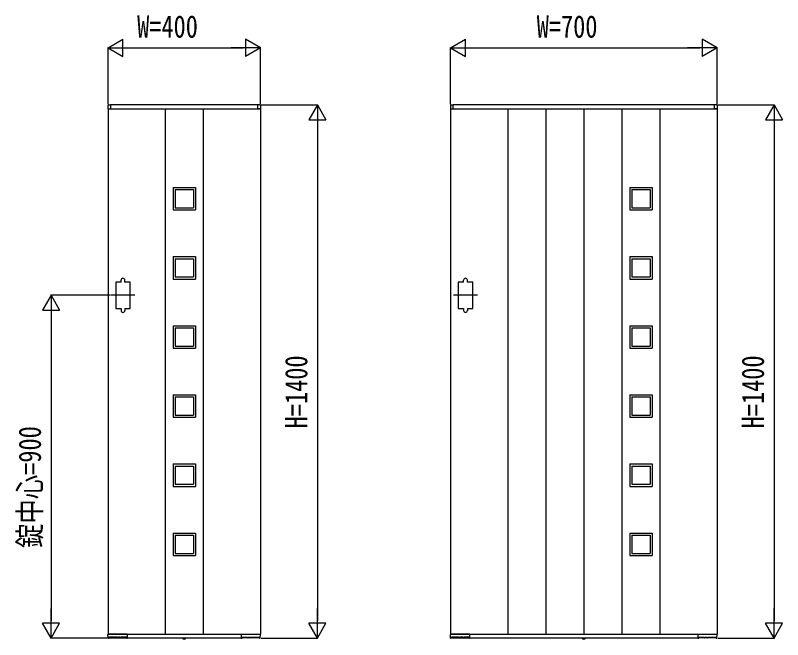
# Model space of a CAD drawing. Units: millimetres, scale not verified. Extents: x -8410 to 8410, y -5940 to 5940.
# Drawn here: x -1554 to 463, y -254 to 1385 of the extents above; entities that cross this region are included whole.
import ezdxf
from ezdxf.enums import TextEntityAlignment as Align

# ---------------------------------------------------------------- set-up
doc = ezdxf.new("R2010")
doc.units = ezdxf.units.MM
doc.header["$LTSCALE"] = 30
doc.layers.add('0-2_YKK_A1', color=4, linetype='Continuous')
doc.layers.add('0-3_YKK_D', color=6, linetype='Continuous')
doc.styles.add('ＭＳ ゴシック', font='')
doc.styles.get('ＭＳ ゴシック').set_extended_font_data('MS Gothic')

msp = doc.modelspace()

# ---------------------------------------------------------------- linework, layer by layer
at = {"layer": '0-2_YKK_A1'}
for p, q in [((-1309.05, 1150.13), (-1303.49, 1150.47)), ((-916.96, 1150), (-1302.96, 1150)), ((-1302.96, 1140), (-1302.96, 1150)), ((-1302.96, 1140.3), (-1302.96, 1149.97)), ((-916.96, 1140), (-916.96, 1150)), ((-916.96, 1140.3), (-916.96, 1149.97)), ((-910.87, 1150.13), (-916.43, 1150.47)), ((-409.05, 1150.13), (-403.49, 1150.47)), ((283.04, 1150), (-402.96, 1150)), ((-402.96, 1140), (-402.96, 1150)), ((-402.96, 1140.3), (-402.96, 1149.97)), ((283.04, 1140), (283.04, 1150)), ((283.04, 1140.3), (283.04, 1149.97)), ((289.13, 1150.13), (283.57, 1150.47)), ((-1310.46, 1148.63), (-1310.46, 1140.5)), ((-1309.96, 1140), (-1309.96, -240)), ((-1309.96, 1140), (-909.96, 1140)), ((-1309.96, 1140), (-1303.26, 1140)), ((-1303.26, 1140), (-1303.26, 1140)), ((-1159.96, 1140), (-1159.96, -240)), ((-1059.96, 1140), (-1059.96, -240)), ((-909.96, 1140), (-916.66, 1140)), ((-916.66, 1140), (-916.66, 1140)), ((-909.96, 1140), (-909.96, -240)), ((-909.46, 1148.63), (-909.46, 1140.5)), ((-410.46, 1148.63), (-410.46, 1140.5)), ((-409.96, 1140), (-409.96, -240)), ((-409.96, 1140), (290.04, 1140)), ((-409.96, 1140), (-403.26, 1140)), ((-403.26, 1140), (-403.26, 1140)), ((-259.96, 1140), (-259.96, -240)), ((-159.96, 1140), (-159.96, -240)), ((-59.96, 1140), (-59.96, -240)), ((40.04, 1140), (40.04, -240)), ((140.04, 1140), (140.04, -240)), ((290.04, 1140), (283.34, 1140)), ((283.34, 1140), (283.34, 1140)), ((290.04, 1140), (290.04, -240)), ((290.54, 1148.63), (290.54, 1140.5)), ((-1139.46, 933.25), (-1139.46, 874.25)), ((-1139.46, 933.25), (-1080.46, 933.25)), ((-1133.96, 927.75), (-1133.96, 879.75)), ((-1133.96, 927.75), (-1085.96, 927.75)), ((-1085.96, 927.75), (-1085.96, 879.75)), ((-1080.46, 933.25), (-1080.46, 874.25)), ((60.54, 933.25), (60.54, 874.25)), ((60.54, 933.25), (119.54, 933.25)), ((66.04, 927.75), (66.04, 879.75)), ((66.04, 927.75), (114.04, 927.75)), ((114.04, 927.75), (114.04, 879.75)), ((119.54, 933.25), (119.54, 874.25)), ((-1139.46, 874.25), (-1080.46, 874.25)), ((-1133.96, 879.75), (-1085.96, 879.75)), ((60.54, 874.25), (119.54, 874.25)), ((66.04, 879.75), (114.04, 879.75)), ((-1139.46, 751.75), (-1139.46, 692.75)), ((-1139.46, 751.75), (-1080.46, 751.75)), ((-1133.96, 746.25), (-1133.96, 698.25)), ((-1133.96, 746.25), (-1085.96, 746.25)), ((-1085.96, 746.25), (-1085.96, 698.25)), ((-1080.46, 751.75), (-1080.46, 692.75)), ((60.54, 751.75), (60.54, 692.75)), ((60.54, 751.75), (119.54, 751.75)), ((66.04, 746.25), (66.04, 698.25)), ((66.04, 746.25), (114.04, 746.25)), ((114.04, 746.25), (114.04, 698.25)), ((119.54, 751.75), (119.54, 692.75)), ((-1275.96, 685), (-1275.96, 690)), ((-1265.96, 685), (-1265.96, 690)), ((-1139.46, 692.75), (-1080.46, 692.75)), ((-1133.96, 698.25), (-1085.96, 698.25)), ((-375.96, 685), (-375.96, 690)), ((-365.96, 685), (-365.96, 690)), ((60.54, 692.75), (119.54, 692.75)), ((66.04, 698.25), (114.04, 698.25)), ((-1239.46, 650), (-1302.46, 650)), ((-339.46, 650), (-402.46, 650)), ((-1275.96, 615), (-1275.96, 610)), ((-1265.96, 615), (-1265.96, 610)), ((-375.96, 615), (-375.96, 610)), ((-365.96, 615), (-365.96, 610)), ((-1139.46, 570.25), (-1139.46, 511.25)), ((-1139.46, 570.25), (-1080.46, 570.25)), ((-1133.96, 564.75), (-1133.96, 516.75)), ((-1133.96, 564.75), (-1085.96, 564.75)), ((-1085.96, 564.75), (-1085.96, 516.75)), ((-1080.46, 570.25), (-1080.46, 511.25)), ((60.54, 570.25), (60.54, 511.25)), ((60.54, 570.25), (119.54, 570.25)), ((66.04, 564.75), (66.04, 516.75)), ((66.04, 564.75), (114.04, 564.75)), ((114.04, 564.75), (114.04, 516.75)), ((119.54, 570.25), (119.54, 511.25)), ((-1139.46, 511.25), (-1080.46, 511.25)), ((-1133.96, 516.75), (-1085.96, 516.75)), ((60.54, 511.25), (119.54, 511.25)), ((66.04, 516.75), (114.04, 516.75)), ((-1139.46, 388.75), (-1139.46, 329.75)), ((-1139.46, 388.75), (-1080.46, 388.75)), ((-1133.96, 383.25), (-1133.96, 335.25)), ((-1133.96, 383.25), (-1085.96, 383.25)), ((-1085.96, 383.25), (-1085.96, 335.25)), ((-1080.46, 388.75), (-1080.46, 329.75)), ((60.54, 388.75), (60.54, 329.75)), ((60.54, 388.75), (119.54, 388.75)), ((66.04, 383.25), (66.04, 335.25)), ((66.04, 383.25), (114.04, 383.25)), ((114.04, 383.25), (114.04, 335.25)), ((119.54, 388.75), (119.54, 329.75)), ((-1139.46, 329.75), (-1080.46, 329.75)), ((-1133.96, 335.25), (-1085.96, 335.25)), ((60.54, 329.75), (119.54, 329.75)), ((66.04, 335.25), (114.04, 335.25)), ((-1139.46, 207.25), (-1139.46, 148.25)), ((-1139.46, 207.25), (-1080.46, 207.25)), ((-1133.96, 201.75), (-1133.96, 153.75)), ((-1133.96, 201.75), (-1085.96, 201.75)), ((-1085.96, 201.75), (-1085.96, 153.75)), ((-1080.46, 207.25), (-1080.46, 148.25)), ((60.54, 207.25), (60.54, 148.25)), ((60.54, 207.25), (119.54, 207.25)), ((66.04, 201.75), (66.04, 153.75)), ((66.04, 201.75), (114.04, 201.75)), ((114.04, 201.75), (114.04, 153.75)), ((119.54, 207.25), (119.54, 148.25)), ((-1139.46, 148.25), (-1080.46, 148.25)), ((-1133.96, 153.75), (-1085.96, 153.75)), ((60.54, 148.25), (119.54, 148.25)), ((66.04, 153.75), (114.04, 153.75)), ((-1139.46, 25.75), (-1139.46, -33.25)), ((-1139.46, 25.75), (-1080.46, 25.75)), ((-1133.96, 20.25), (-1133.96, -27.75)), ((-1133.96, 20.25), (-1085.96, 20.25)), ((-1085.96, 20.25), (-1085.96, -27.75)), ((-1080.46, 25.75), (-1080.46, -33.25)), ((60.54, 25.75), (60.54, -33.25)), ((60.54, 25.75), (119.54, 25.75)), ((66.04, 20.25), (66.04, -27.75)), ((66.04, 20.25), (114.04, 20.25)), ((114.04, 20.25), (114.04, -27.75)), ((119.54, 25.75), (119.54, -33.25)), ((-1139.46, -33.25), (-1080.46, -33.25)), ((-1133.96, -27.75), (-1085.96, -27.75)), ((60.54, -33.25), (119.54, -33.25)), ((66.04, -27.75), (114.04, -27.75)), ((-1309.85, -250.03), (-1310.43, -240.53)), ((-1309.96, -240), (-909.96, -240)), ((-1260.26, -240), (-1309.93, -240)), ((-1259.96, -240), (-1259.96, -250)), ((-1259.96, -240.3), (-1259.96, -249.98)), ((-959.96, -240), (-959.96, -250)), ((-959.96, -240.3), (-959.96, -249.98)), ((-959.66, -240), (-909.99, -240)), ((-910.07, -250.03), (-909.49, -240.53)), ((-409.85, -250.03), (-410.43, -240.53)), ((-409.96, -240), (290.04, -240)), ((-360.26, -240), (-409.93, -240)), ((-359.96, -240), (-359.96, -250)), ((-359.96, -240.3), (-359.96, -249.98)), ((240.04, -240), (240.04, -250)), ((240.04, -240.3), (240.04, -249.98)), ((240.34, -240), (290.01, -240)), ((289.93, -250.03), (290.51, -240.53)), ((-1308.6, -250.5), (-1309.35, -250.5)), ((-1308.1, -250.01), (-1308.07, -248.19)), ((-1308.09, -249.5), (-1261.79, -249.5)), ((-1287.17, -247.9), (-1307.75, -247.9)), ((-1286.85, -248.19), (-1286.84, -249.01)), ((-1285.12, -249.01), (-1285.1, -248.19)), ((-1278.13, -247.9), (-1284.79, -247.9)), ((-1277.82, -248.19), (-1277.8, -249.01)), ((-1276.08, -249.01), (-1276.07, -248.19)), ((-1262.13, -247.9), (-1275.75, -247.9)), ((-1265.86, -247.9), (-1265.84, -249.01)), ((-1261.82, -248.19), (-1261.79, -249.99)), ((-1260.46, -250.48), (-1261.29, -250.48)), ((-959.96, -250), (-1259.96, -250)), ((-1113.87, -250.5), (-1113.78, -250)), ((-1113.87, -250.5), (-1113.7, -251.47)), ((-1113.87, -250.5), (-1106.05, -250.5)), ((-1113.78, -250), (-1106.14, -250)), ((-1109.96, -254.2), (-1109.96, -250)), ((-1106.05, -250.5), (-1106.22, -251.47)), ((-1106.05, -250.5), (-1106.14, -250)), ((-959.46, -250.48), (-958.63, -250.48)), ((-958.1, -248.19), (-958.13, -249.99)), ((-911.83, -249.5), (-958.13, -249.5)), ((-957.79, -247.9), (-944.17, -247.9)), ((-954.06, -247.9), (-954.08, -249.01)), ((-943.84, -249.01), (-943.85, -248.19)), ((-942.1, -248.19), (-942.12, -249.01)), ((-941.79, -247.9), (-935.13, -247.9)), ((-934.8, -249.01), (-934.82, -248.19)), ((-933.07, -248.19), (-933.08, -249.01)), ((-932.75, -247.9), (-912.17, -247.9)), ((-911.82, -250.01), (-911.85, -248.19)), ((-911.32, -250.5), (-910.57, -250.5)), ((-408.6, -250.5), (-409.35, -250.5)), ((-408.1, -250.01), (-408.07, -248.19)), ((-408.09, -249.5), (-361.79, -249.5)), ((-387.17, -247.9), (-407.75, -247.9)), ((-386.85, -248.19), (-386.84, -249.01)), ((-385.12, -249.01), (-385.1, -248.19)), ((-378.13, -247.9), (-384.79, -247.9)), ((-377.82, -248.19), (-377.8, -249.01)), ((-376.08, -249.01), (-376.07, -248.19)), ((-362.13, -247.9), (-375.75, -247.9)), ((-365.86, -247.9), (-365.84, -249.01)), ((-361.82, -248.19), (-361.79, -249.99)), ((-360.46, -250.48), (-361.29, -250.48)), ((240.04, -250), (-359.96, -250)), ((-63.87, -250.5), (-63.78, -250)), ((-63.87, -250.5), (-63.7, -251.47)), ((-63.87, -250.5), (-56.05, -250.5)), ((-63.78, -250), (-56.14, -250)), ((-59.96, -254.2), (-59.96, -250)), ((-56.05, -250.5), (-56.22, -251.47)), ((-56.05, -250.5), (-56.14, -250)), ((240.54, -250.48), (241.37, -250.48)), ((241.9, -248.19), (241.87, -249.99)), ((288.17, -249.5), (241.87, -249.5)), ((242.21, -247.9), (255.83, -247.9)), ((245.94, -247.9), (245.92, -249.01)), ((256.16, -249.01), (256.15, -248.19)), ((257.9, -248.19), (257.88, -249.01)), ((258.21, -247.9), (264.87, -247.9)), ((265.2, -249.01), (265.18, -248.19)), ((266.93, -248.19), (266.92, -249.01)), ((267.25, -247.9), (287.83, -247.9)), ((288.18, -250.01), (288.15, -248.19)), ((288.68, -250.5), (289.43, -250.5))]:
    msp.add_line(p, q, dxfattribs=at)
for points in [[(-1275.96, 685), (-1289.96, 685), (-1289.96, 615), (-1275.96, 615)], [(-1265.96, 615), (-1251.96, 615), (-1251.96, 685), (-1265.96, 685)], [(-375.96, 685), (-389.96, 685), (-389.96, 615), (-375.96, 615)], [(-365.96, 615), (-351.96, 615), (-351.96, 685), (-365.96, 685)], [(-1307.75, -247.9), (-1307.89, -247.93), (-1307.97, -247.98), (-1308.01, -248.03), (-1308.04, -248.09), (-1308.06, -248.14), (-1308.07, -248.19)], [(-1286.85, -248.19), (-1286.86, -248.15), (-1286.87, -248.1), (-1286.89, -248.05), (-1286.92, -248.01), (-1286.97, -247.96), (-1287.05, -247.92), (-1287.17, -247.9)], [(-1284.79, -247.9), (-1284.92, -247.93), (-1285, -247.98), (-1285.05, -248.03), (-1285.08, -248.09), (-1285.09, -248.14), (-1285.1, -248.19)], [(-1277.82, -248.19), (-1277.82, -248.15), (-1277.83, -248.1), (-1277.86, -248.05), (-1277.89, -248.01), (-1277.94, -247.96), (-1278.01, -247.92), (-1278.13, -247.9)], [(-1275.75, -247.9), (-1275.89, -247.93), (-1275.97, -247.98), (-1276.01, -248.03), (-1276.04, -248.09), (-1276.06, -248.14), (-1276.07, -248.19)], [(-1261.82, -248.19), (-1261.82, -248.15), (-1261.83, -248.1), (-1261.86, -248.05), (-1261.89, -248.01), (-1261.94, -247.96), (-1262.01, -247.92), (-1262.13, -247.9)], [(-1112.26, -252.58), (-1111.11, -250.26), (-1109.96, -249.65)], [(-1107.66, -252.58), (-1108.82, -250.26), (-1109.96, -249.65)], [(-958.1, -248.19), (-958.1, -248.15), (-958.09, -248.1), (-958.06, -248.05), (-958.03, -248.01), (-957.98, -247.96), (-957.91, -247.92), (-957.79, -247.9)], [(-944.17, -247.9), (-944.03, -247.93), (-943.96, -247.98), (-943.91, -248.03), (-943.88, -248.09), (-943.86, -248.14), (-943.85, -248.19)], [(-942.1, -248.19), (-942.1, -248.15), (-942.09, -248.1), (-942.06, -248.05), (-942.03, -248.01), (-941.98, -247.96), (-941.91, -247.92), (-941.79, -247.9)], [(-935.13, -247.9), (-935, -247.93), (-934.92, -247.98), (-934.87, -248.03), (-934.84, -248.09), (-934.83, -248.14), (-934.82, -248.19)], [(-933.07, -248.19), (-933.06, -248.15), (-933.05, -248.1), (-933.03, -248.05), (-933, -248.01), (-932.95, -247.96), (-932.87, -247.92), (-932.75, -247.9)], [(-912.17, -247.9), (-912.03, -247.93), (-911.96, -247.98), (-911.91, -248.03), (-911.88, -248.09), (-911.86, -248.14), (-911.85, -248.19)], [(-407.75, -247.9), (-407.89, -247.93), (-407.97, -247.98), (-408.01, -248.03), (-408.04, -248.09), (-408.06, -248.14), (-408.07, -248.19)], [(-386.85, -248.19), (-386.86, -248.15), (-386.87, -248.1), (-386.89, -248.05), (-386.92, -248.01), (-386.97, -247.96), (-387.05, -247.92), (-387.17, -247.9)], [(-384.79, -247.9), (-384.92, -247.93), (-385, -247.98), (-385.05, -248.03), (-385.08, -248.09), (-385.09, -248.14), (-385.1, -248.19)], [(-377.82, -248.19), (-377.82, -248.15), (-377.83, -248.1), (-377.86, -248.05), (-377.89, -248.01), (-377.94, -247.96), (-378.01, -247.92), (-378.13, -247.9)], [(-375.75, -247.9), (-375.89, -247.93), (-375.97, -247.98), (-376.01, -248.03), (-376.04, -248.09), (-376.06, -248.14), (-376.07, -248.19)], [(-361.82, -248.19), (-361.82, -248.15), (-361.83, -248.1), (-361.86, -248.05), (-361.89, -248.01), (-361.94, -247.96), (-362.01, -247.92), (-362.13, -247.9)], [(-62.26, -252.58), (-61.11, -250.26), (-59.96, -249.65)], [(-57.66, -252.58), (-58.82, -250.26), (-59.96, -249.65)], [(241.9, -248.19), (241.9, -248.15), (241.91, -248.1), (241.94, -248.05), (241.97, -248.01), (242.02, -247.96), (242.09, -247.92), (242.21, -247.9)], [(255.83, -247.9), (255.97, -247.93), (256.04, -247.98), (256.09, -248.03), (256.12, -248.09), (256.14, -248.14), (256.15, -248.19)], [(257.9, -248.19), (257.9, -248.15), (257.91, -248.1), (257.94, -248.05), (257.97, -248.01), (258.02, -247.96), (258.09, -247.92), (258.21, -247.9)], [(264.87, -247.9), (265, -247.93), (265.08, -247.98), (265.13, -248.03), (265.16, -248.09), (265.17, -248.14), (265.18, -248.19)], [(266.93, -248.19), (266.94, -248.15), (266.95, -248.1), (266.97, -248.05), (267, -248.01), (267.05, -247.96), (267.13, -247.92), (267.25, -247.9)], [(287.83, -247.9), (287.97, -247.93), (288.04, -247.98), (288.09, -248.03), (288.12, -248.09), (288.14, -248.14), (288.15, -248.19)]]:
    msp.add_lwpolyline(points, dxfattribs=at)
for centre, radius, start, end in [((-1308.96, 1148.63), 1.5, 93.5, 180), ((-1303.46, 1149.97), 0.5, 0, 93.5), ((-916.46, 1149.97), 0.5, 86.5, 180), ((-910.96, 1148.63), 1.5, 0, 86.5), ((-408.96, 1148.63), 1.5, 93.5, 180), ((-403.46, 1149.97), 0.5, 0, 93.5), ((283.54, 1149.97), 0.5, 86.5, 180), ((289.04, 1148.63), 1.5, 0, 86.5), ((-1309.96, 1140.5), 0.5, 180, 270), ((-1303.26, 1140.3), 0.3, 270, 0), ((-916.66, 1140.3), 0.3, 180, 270), ((-909.96, 1140.5), 0.5, 270, 0), ((-409.96, 1140.5), 0.5, 180, 270), ((-403.26, 1140.3), 0.3, 270, 0), ((283.34, 1140.3), 0.3, 180, 270), ((290.04, 1140.5), 0.5, 270, 0), ((-1270.96, 690), 5, 0, 180), ((-370.96, 690), 5, 0, 180), ((-1270.96, 610), 5, 180, 0), ((-370.96, 610), 5, 180, 0), ((-1309.93, -240.5), 0.5, 90, 183.5), ((-1260.26, -240.3), 0.3, 0, 90), ((-959.66, -240.3), 0.3, 90, 180), ((-909.99, -240.5), 0.5, 356.5, 90), ((-409.93, -240.5), 0.5, 90, 183.5), ((-360.26, -240.3), 0.3, 0, 90), ((240.34, -240.3), 0.3, 90, 180), ((290.01, -240.5), 0.5, 356.5, 90), ((-1309.35, -250), 0.5, 183.5, 269.21081), ((-1308.6, -250), 0.5, 269.18971, 359), ((-1286.34, -249), 0.5, 181, 270), ((-1285.62, -249), 0.5, 270, 359), ((-1277.3, -249), 0.5, 181, 270), ((-1276.58, -249), 0.5, 270, 359), ((-1265.34, -249), 0.5, 181, 270), ((-1261.29, -249.98), 0.5, 181.0014, 270.00152), ((-1260.46, -249.98), 0.5, 270, 0), ((-1112.81, -251.32), 0.9, 190, 239.36409), ((-1109.96, -246.5), 6.5, 239.36409, 300.63591), ((-1107.11, -251.32), 0.9, 300.63591, 350), ((-959.46, -249.98), 0.5, 180, 270), ((-958.63, -249.98), 0.5, 269.99848, 358.9986), ((-954.58, -249), 0.5, 270, 359), ((-943.34, -249), 0.5, 181, 270), ((-942.62, -249), 0.5, 270, 359), ((-934.3, -249), 0.5, 181, 270), ((-933.58, -249), 0.5, 270, 359), ((-911.32, -250), 0.5, 181, 270.81029), ((-910.57, -250), 0.5, 270.78919, 356.5), ((-409.35, -250), 0.5, 183.5, 269.21081), ((-408.6, -250), 0.5, 269.18971, 359), ((-386.34, -249), 0.5, 181, 270), ((-385.62, -249), 0.5, 270, 359), ((-377.3, -249), 0.5, 181, 270), ((-376.58, -249), 0.5, 270, 359), ((-365.34, -249), 0.5, 181, 270), ((-361.29, -249.98), 0.5, 181.0014, 270.00152), ((-360.46, -249.98), 0.5, 270, 0), ((-62.81, -251.32), 0.9, 190, 239.36409), ((-59.96, -246.5), 6.5, 239.36409, 300.63591), ((-57.11, -251.32), 0.9, 300.63591, 350), ((240.54, -249.98), 0.5, 180, 270), ((241.37, -249.98), 0.5, 269.99848, 358.9986), ((245.42, -249), 0.5, 270, 359), ((256.66, -249), 0.5, 181, 270), ((257.38, -249), 0.5, 270, 359), ((265.7, -249), 0.5, 181, 270), ((266.42, -249), 0.5, 270, 359), ((288.68, -250), 0.5, 181, 270.81029), ((289.43, -250), 0.5, 270.78919, 356.5)]:
    msp.add_arc(centre, radius, start, end, dxfattribs=at)
at = {"layer": '0-3_YKK_D'}
for p, q in [((-1309.96, 1300), (-1270.99, 1322.5)), ((-1270.99, 1277.5), (-1270.99, 1322.5)), ((-909.96, 1300), (-948.93, 1322.5)), ((-948.93, 1322.5), (-948.93, 1277.5)), ((-409.96, 1300), (-370.99, 1322.5)), ((-370.99, 1277.5), (-370.99, 1322.5)), ((290.04, 1300), (251.07, 1322.5)), ((251.07, 1322.5), (251.07, 1277.5)), ((-1309.96, 1152), (-1309.96, 1301)), ((-1309.96, 1300), (-1270.99, 1277.5)), ((-1309.96, 1300), (-1232.02, 1300)), ((-1264.96, 1300), (-954.96, 1300)), ((-909.96, 1300), (-987.9, 1300)), ((-909.96, 1300), (-948.93, 1277.5)), ((-909.96, 1152), (-909.96, 1301)), ((-409.96, 1152), (-409.96, 1301)), ((-409.96, 1300), (-370.99, 1277.5)), ((-409.96, 1300), (-332.02, 1300)), ((-364.96, 1300), (245.04, 1300)), ((290.04, 1300), (212.1, 1300)), ((290.04, 1300), (251.07, 1277.5)), ((290.04, 1152), (290.04, 1301)), ((-907.96, 1150), (-758.96, 1150)), ((-759.96, 1150), (-782.46, 1111.03)), ((-759.96, 1150), (-737.46, 1111.03)), ((-759.96, 1150), (-759.96, 1072.06)), ((292.04, 1150), (441.04, 1150)), ((440.04, 1150), (417.54, 1111.03)), ((440.04, 1150), (462.54, 1111.03)), ((440.04, 1150), (440.04, 1072.06)), ((-782.46, 1111.03), (-737.46, 1111.03)), ((417.54, 1111.03), (462.54, 1111.03)), ((-759.96, 1105), (-759.96, -205)), ((440.04, 1105), (440.04, -205)), ((-1459.96, 650), (-1482.46, 611.03)), ((-1304.46, 650), (-1460.96, 650)), ((-1459.96, 650), (-1437.46, 611.03)), ((-1459.96, 650), (-1459.96, 572.06)), ((-1482.46, 611.03), (-1437.46, 611.03)), ((-1459.96, 605), (-1459.96, -205)), ((-1459.96, -250), (-1459.96, -172.06)), ((-759.96, -250), (-759.96, -172.06)), ((440.04, -250), (440.04, -172.06)), ((-1459.96, -250), (-1482.46, -211.03)), ((-1437.46, -211.03), (-1482.46, -211.03)), ((-1459.96, -250), (-1437.46, -211.03)), ((-759.96, -250), (-782.46, -211.03)), ((-737.46, -211.03), (-782.46, -211.03)), ((-759.96, -250), (-737.46, -211.03)), ((440.04, -250), (417.54, -211.03)), ((462.54, -211.03), (417.54, -211.03)), ((440.04, -250), (462.54, -211.03)), ((-1311.96, -250), (-1460.96, -250)), ((-907.96, -250), (-758.96, -250)), ((292.04, -250), (441.04, -250))]:
    msp.add_line(p, q, dxfattribs=at)

# ---------------------------------------------------------------- texts
at = {"layer": '0-3_YKK_D', "style": 'ＭＳ ゴシック', "width": 0.8}
for s, p in [('W=400', (-1233.69, 1309)), ('W=700', (-183.69, 1309))]:
    msp.add_text(s, height=58.65, dxfattribs=at).set_placement(p, align=Align.BOTTOM_LEFT)
for s, p in [('H=1400', (-768.96, 300.67)), ('H=1400', (431.04, 300.67)), ('錠中心=900', (-1468.96, -13.33))]:
    msp.add_text(s, height=58.65, rotation=90, dxfattribs=at).set_placement(p, align=Align.BOTTOM_LEFT)

doc.saveas('drawing.dxf')
